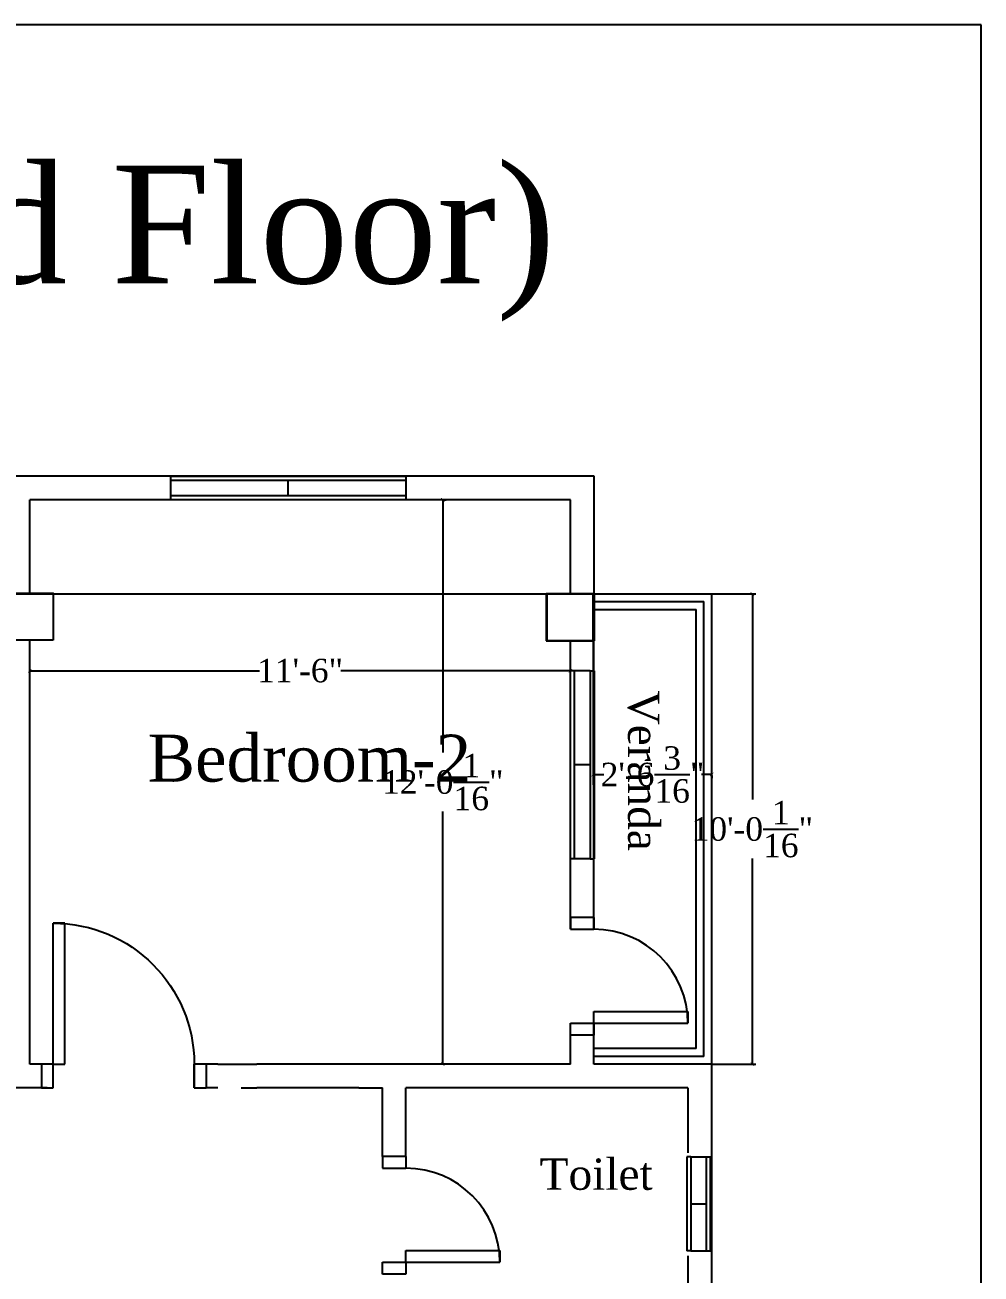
# Model space of a CAD drawing. Header units: inches. Extents: x -6149 to 7056, y -3395 to 4642.
# Drawn here: x 681.7 to 925.7, y 4323.7 to 4642.5 of the extents above; entities that cross this region are included whole.
import ezdxf

# ---------------------------------------------------------------- set-up
doc = ezdxf.new("R2010")
doc.units = ezdxf.units.IN
doc.header["$MEASUREMENT"] = 0
for name, color, linetype in [('Boundary', 18, 'Continuous'), ('Dimension', 8, 'Continuous'), ('GF_DOOR', 20, 'Continuous'), ('GF_Text', 253, 'Continuous'), ('GF_WIND', 20, 'Continuous'), ('Legends (Fixture Fittings)', 252, 'Continuous'), ('PILLAR', 152, 'Continuous'), ('Veranda', 140, 'Continuous')]:
    doc.layers.add(name, color=color, linetype=linetype)
doc.styles.get("Standard").update_dxf_attribs({"font": 'times.ttf', "height": 6})
doc.dimstyles.get("Standard").update_dxf_attribs({"dimscale": 5, "dimtxt": 0.18, "dimasz": 0.18, "dimexe": 0.18, "dimexo": 0.0625, "dimgap": 0.09, "dimtad": 0, "dimtih": 1, "dimtoh": 1, "dimdec": 4, "dimzin": 0, "dimdsep": 46, "dimlunit": 4, "dimtxsty": 'Standard', "dimblk": 'ARCHTICK', "dimcen": 0.09, "dimadec": 0, "dimazin": 0, "dimtfac": 1, "dimtdec": 4, "dimtofl": 0, "dimtmove": 0, "dimatfit": 3, "dimfxl": 1, "dimtolj": 1, "dimtzin": 0, "dimarcsym": 0})

# ---------------------------------------------------------------- blocks, each defined once
blk = doc.blocks.new('GF_DOOR_6')
at = {"layer": 'GF_DOOR'}
for p, q in [((-1358.5, 2842.5), (-1358.5, 2848.5)), ((-1358.5, 2848.5), (-1355.5, 2848.5)), ((-1355.5, 2848.5), (-1355.5, 2842.5)), ((-1319.5, 2848.5), (-1319.5, 2842.5)), ((-1319.5, 2842.5), (-1319.5, 2848.5)), ((-1319.5, 2848.5), (-1316.5, 2848.5)), ((-1316.5, 2842.5), (-1316.5, 2848.5)), ((-1355.5, 2842.5), (-1358.5, 2842.5)), ((-1355.5, 2842.5), (-1355.5, 2806.5)), ((-1355.5, 2842.5), (-1352.5, 2842.5)), ((-1352.5, 2842.5), (-1352.5, 2806.5)), ((-1316.5, 2842.5), (-1319.5, 2842.5)), ((-1352.5, 2806.5), (-1355.5, 2806.5))]:
    blk.add_line(p, q, dxfattribs=at)
blk.add_arc((-1355.5, 2842.5), 36, 270, 0, dxfattribs=at)
blk = doc.blocks.new('door_kit_toi')
at = {"layer": 'GF_DOOR'}
for p, q in [((-1236, 2648.5), (-1236, 2672.5)), ((-1236, 2672.5), (-1233, 2672.5)), ((-1233, 2648.5), (-1233, 2672.5)), ((-1260, 2648.5), (-1260, 2642.5)), ((-1260, 2648.5), (-1257, 2648.5)), ((-1257, 2642.5), (-1257, 2648.5)), ((-1233, 2648.5), (-1236, 2648.5)), ((-1233, 2642.5), (-1233, 2648.5)), ((-1233, 2648.5), (-1230, 2648.5)), ((-1230, 2648.5), (-1230, 2642.5)), ((-1260, 2642.5), (-1257, 2642.5)), ((-1230, 2642.5), (-1233, 2642.5))]:
    blk.add_line(p, q, dxfattribs=at)
blk.add_arc((-1233, 2648.5), 24, 90, 180, dxfattribs=at)
blk = doc.blocks.new('kitchen_window')
at = {"layer": 'GF_WIND'}
for p, q in [((-2091, 2588), (-2091, 2636)), ((-2090, 2636), (-2091, 2636)), ((-2090, 2588), (-2090, 2636)), ((-2086, 2636), (-2090, 2636)), ((-2086, 2636), (-2086, 2588)), ((-2086, 2636), (-2085, 2636)), ((-2085, 2636), (-2085, 2588)), ((-2086, 2612), (-2090, 2612)), ((-2090, 2588), (-2091, 2588)), ((-2086, 2588), (-2090, 2588)), ((-2086, 2588), (-2085, 2588))]:
    blk.add_line(p, q, dxfattribs=at)
blk = doc.blocks.new('GF_DOOR6')
at = {"layer": 'GF_WIND'}
for p, q in [((-2086.3, 2670.47), (-2026.3, 2670.47)), ((-2086.3, 2664.47), (-2086.3, 2670.47)), ((-2086.3, 2669.47), (-2026.3, 2669.47)), ((-2056.3, 2669.47), (-2056.3, 2665.47)), ((-2026.3, 2670.47), (-2026.3, 2664.47)), ((-2026.3, 2665.47), (-2086.3, 2665.47)), ((-2026.3, 2664.47), (-2086.3, 2664.47))]:
    blk.add_line(p, q, dxfattribs=at)
blk = doc.blocks.new('_ArchTick')
at = {"color": 0, "linetype": 'ByBlock', "const_width": 0.15}
blk.add_lwpolyline([(-0.5, -0.5), (0.5, 0.5)], dxfattribs=at)
blk = doc.blocks.new('*D112')
at = {"layer": 'Dimension', "color": 0, "lineweight": -2}
for p, q in [((682.9, 4470.98), (682.9, 4478.56)), ((682.9, 4477.66), (741.55, 4477.66)), ((820.92, 4477.66), (762.27, 4477.66)), ((820.92, 4477.97), (820.92, 4478.56))]:
    blk.add_line(p, q, dxfattribs=at)
at = {"layer": 'Dimension', "color": 0, "lineweight": -2, "xscale": 0.8999999999999999, "yscale": 0.8999999999999999, "zscale": 0.8999999999999999, "rotation": 180}
blk.add_blockref('_ArchTick', (682.9, 4477.66), dxfattribs=at)
at = {"layer": 'Dimension', "color": 0, "lineweight": -2, "xscale": 0.8999999999999999, "yscale": 0.8999999999999999, "zscale": 0.8999999999999999}
blk.add_blockref('_ArchTick', (820.92, 4477.66), dxfattribs=at)
at = {"layer": 'Dimension', "color": 0, "insert": (751.91, 4477.66), "char_height": 6, "attachment_point": 5}
blk.add_mtext('\\A1;11\'-6"', dxfattribs=at)
blk = doc.blocks.new('*D113')
at = {"layer": 'Dimension', "color": 0, "lineweight": -2}
for p, q in [((788.33, 4521.29), (788.33, 4456.79)), ((788.65, 4521.29), (789.23, 4521.29)), ((788.33, 4377.21), (788.33, 4441.71)), ((788.02, 4377.21), (787.43, 4377.21))]:
    blk.add_line(p, q, dxfattribs=at)
at = {"layer": 'Dimension', "color": 0, "lineweight": -2, "xscale": 0.8999999999999999, "yscale": 0.8999999999999999, "zscale": 0.8999999999999999}
for p, rotation in [((788.33, 4521.29), 90), ((788.33, 4377.21), 270)]:
    blk.add_blockref('_ArchTick', p, dxfattribs=dict(at, rotation=rotation))
at = {"layer": 'Dimension', "color": 0, "insert": (788.33, 4449.25), "char_height": 6, "attachment_point": 5}
blk.add_mtext('\\A1;12\'-0{\\H1.000000x;\\S1/16;}"', dxfattribs=at)
blk = doc.blocks.new('*D114')
at = {"layer": 'Dimension', "color": 0, "lineweight": -2}
for p, q in [((857.27, 4497.29), (868.23, 4497.29)), ((867.33, 4497.29), (867.33, 4444.79)), ((867.33, 4377.2), (867.33, 4429.71)), ((857.28, 4377.2), (868.23, 4377.2))]:
    blk.add_line(p, q, dxfattribs=at)
at = {"layer": 'Dimension', "color": 0, "lineweight": -2, "xscale": 0.8999999999999999, "yscale": 0.8999999999999999, "zscale": 0.8999999999999999}
for p, rotation in [((867.33, 4497.29), 90), ((867.33, 4377.2), 270)]:
    blk.add_blockref('_ArchTick', p, dxfattribs=dict(at, rotation=rotation))
at = {"layer": 'Dimension', "color": 0, "insert": (867.33, 4437.25), "char_height": 6, "attachment_point": 5}
blk.add_mtext('\\A1;10\'-0{\\H1.000000x;\\S1/16;}"', dxfattribs=at)
blk = doc.blocks.new('*D115')
at = {"layer": 'Dimension', "color": 0, "lineweight": -2}
for p, q in [((826.75, 4451.49), (826.75, 4452.07)), ((826.75, 4451.17), (829.39, 4451.17)), ((856.96, 4451.17), (854.33, 4451.17)), ((856.96, 4450.89), (856.96, 4450.27))]:
    blk.add_line(p, q, dxfattribs=at)
at = {"layer": 'Dimension', "color": 0, "lineweight": -2, "xscale": 0.8999999999999999, "yscale": 0.8999999999999999, "zscale": 0.8999999999999999, "rotation": 180}
blk.add_blockref('_ArchTick', (826.75, 4451.17), dxfattribs=at)
at = {"layer": 'Dimension', "color": 0, "lineweight": -2, "xscale": 0.8999999999999999, "yscale": 0.8999999999999999, "zscale": 0.8999999999999999}
blk.add_blockref('_ArchTick', (856.96, 4451.17), dxfattribs=at)
at = {"layer": 'Dimension', "color": 0, "insert": (841.86, 4451.17), "char_height": 6, "attachment_point": 5}
blk.add_mtext('\\A1;2\'-6{\\H1.000000x;\\S3/16;}"', dxfattribs=at)
blk = doc.blocks.new('Toilet_window')
at = {"layer": 'GF_WIND'}
for p, q in [((-2114.5, 2652), (-2114.5, 2676)), ((-2113.5, 2676), (-2114.5, 2676)), ((-2113.5, 2652), (-2113.5, 2676)), ((-2109.5, 2676), (-2113.5, 2676)), ((-2109.5, 2676), (-2109.5, 2652)), ((-2109.5, 2676), (-2108.5, 2676)), ((-2108.5, 2676), (-2108.5, 2652)), ((-2109.5, 2664), (-2113.5, 2664)), ((-2113.5, 2652), (-2114.5, 2652)), ((-2109.5, 2652), (-2113.5, 2652)), ((-2109.5, 2652), (-2108.5, 2652))]:
    blk.add_line(p, q, dxfattribs=at)

msp = doc.modelspace()

# ---------------------------------------------------------------- linework, layer by layer
for p, q in [((826.94323, 4527.29364), (562.89914, 4527.29364)), ((826.94323, 4497.29364), (826.94323, 4527.29364)), ((820.94323, 4521.29364), (682.89914, 4521.29364)), ((682.89914, 4497.29364), (682.89914, 4521.29364)), ((820.94323, 4520.65599), (820.94323, 4521.29364)), ((820.94323, 4497.29364), (820.94323, 4520.65599)), ((814.71732, 4497.12796), (814.89914, 4497.12796)), ((826.94323, 4497.29364), (856.96115, 4497.29364)), ((856.96115, 4377.26657), (856.96115, 4497.29364)), ((814.71732, 4491.12796), (814.89914, 4491.12796)), ((682.89914, 4377.20707), (682.89914, 4485.46049)), ((820.93011, 4460.13396), (820.94323, 4485.29364)), ((826.71732, 4485.29272), (826.79443, 4411.65599)), ((826.89914, 4411.65599), (826.89914, 4485.29364)), ((820.93011, 4453.1364), (820.93011, 4460.13396)), ((820.91319, 4411.65599), (820.93011, 4453.1364)), ((826.89914, 4377.20462), (826.89914, 4390.65599)), ((820.89914, 4377.20707), (820.90341, 4387.65599)), ((856.96393, 4381.20462), (856.96115, 4381.20462)), ((856.96393, 4379.20462), (856.96115, 4379.20462)), ((856.96393, 4377.20462), (856.96115, 4377.65599)), ((687.39914, 4377.20707), (682.89914, 4377.20707)), ((727.89914, 4377.20707), (726.39914, 4377.20707)), ((727.89914, 4377.20707), (727.89914, 4371.20707)), ((730.89914, 4377.20707), (727.89914, 4377.20707)), ((730.89914, 4377.20707), (740.89914, 4377.20707)), ((766.89914, 4377.20707), (740.89914, 4377.20707)), ((753.51858, 4377.23852), (743.51858, 4377.23852)), ((772.89914, 4377.20707), (766.89914, 4377.20707)), ((820.89914, 4377.20707), (772.89914, 4377.20707)), ((856.96393, 4377.20462), (826.89914, 4377.20462)), ((856.96393, 4377.20462), (826.89914, 4377.20462)), ((856.96393, 4377.20462), (826.89914, 4377.20462)), ((856.89914, 4377.20462), (856.89914, 4311.65599)), ((687.39914, 4371.20707), (676.89914, 4371.20707)), ((729.39914, 4371.20707), (727.89914, 4371.20707)), ((730.89914, 4371.20707), (729.39914, 4371.20707)), ((736.89914, 4371.20462), (740.89914, 4371.20707)), ((766.89914, 4371.20707), (740.89914, 4371.20707)), ((766.89914, 4371.20707), (772.89914, 4371.20707)), ((772.89914, 4353.65599), (772.89914, 4371.20462)), ((850.89914, 4371.20462), (778.89914, 4371.20462)), ((778.89914, 4353.65599), (778.89914, 4371.20462)), ((850.89914, 4371.20462), (850.89914, 4354.56547)), ((850.89914, 4328.29514), (850.89914, 4311.65599))]:
    msp.add_line(p, q)
at = {"layer": 'Boundary'}
for p, q in [((925.69122, 4642.49114), (232.15078, 4642.49114)), ((925.69122, 4047.59675), (925.69122, 4642.49114))]:
    msp.add_line(p, q, dxfattribs=at)
at = {"layer": 'Dimension'}
msp.add_line((248.9795, 4497.29364), (862.75401, 4497.29364), dxfattribs=at)
at = {"layer": 'PILLAR'}
for points in [[(688.89914, 4485.46049), (676.89914, 4485.46049), (676.89914, 4497.46049), (688.89914, 4497.46049)], [(814.71732, 4485.29272), (826.71732, 4485.29272), (826.71732, 4497.29272), (814.71732, 4497.29272)], [(826.94323, 4485.29364), (814.94323, 4485.29364), (814.94323, 4497.29364), (826.94323, 4497.29364)]]:
    msp.add_lwpolyline(points, close=True, dxfattribs=at)
at = {"layer": 'Veranda'}
for p, q in [((826.94323, 4495.29364), (854.96115, 4495.29364)), ((826.94323, 4493.29364), (852.96115, 4493.29364)), ((852.96115, 4485.35558), (852.96115, 4493.29364)), ((854.96115, 4485.35558), (854.96115, 4495.29364)), ((852.96115, 4381.20462), (852.96115, 4485.35558)), ((854.96115, 4379.20462), (854.96115, 4485.35558)), ((852.96115, 4381.20462), (826.89914, 4381.20462)), ((854.96115, 4379.20462), (826.89914, 4379.20462))]:
    msp.add_line(p, q, dxfattribs=at)

# ---------------------------------------------------------------- block references
at = {"layer": 'GF_DOOR', "xscale": -1, "rotation": 180}
msp.add_blockref('GF_DOOR_6', (2044.39914, 7219.70707), dxfattribs=at)
at = {"layer": 'GF_DOOR'}
for p, rotation in [((-1821.60086, 3154.65599), 270), ((-1869.60078, 3093.65584), 270.0000033380496)]:
    msp.add_blockref('door_kit_toi', p, dxfattribs=dict(at, rotation=rotation))
at = {"layer": 'GF_WIND', "rotation": 180}
msp.add_blockref('GF_DOOR6', (-1307.40325, 7191.76098), dxfattribs=at)
at = {"layer": 'GF_WIND'}
msp.add_blockref('kitchen_window', (2911.92053, 1841.65619), dxfattribs=at)
at = {"layer": 'GF_WIND', "xscale": -1}
msp.add_blockref('Toilet_window', (-1257.85364, 1677.55765), dxfattribs=at)

# ---------------------------------------------------------------- texts
at = {"layer": 'GF_Text', "insert": (843.60927, 4472.59913), "char_height": 8, "width": 64.5, "attachment_point": 1, "rotation": 270}
msp.add_mtext('Veranda', dxfattribs=at)
at = {"layer": 'GF_Text'}
for s, insert, char_height, width, attachment_point in [('Bedroom-2', (713.01218, 4461.34441), 12, 97, 1), ('Toilet', (841.89914, 4353.15599), 8, 52, 3)]:
    msp.add_mtext(s, dxfattribs=dict(at, insert=insert, char_height=char_height, width=width, attachment_point=attachment_point))
at = {"layer": 'Legends (Fixture Fittings)', "insert": (557.79293, 4606.5723), "char_height": 30, "width": 2081.385193, "attachment_point": 2}
msp.add_mtext('FLOOR PLAN(Third Floor) ', dxfattribs=at)

# ---------------------------------------------------------------- dimensions: what is measured, and where the dimension line sits
at = {"layer": 'Dimension'}
for base, p1, p2, picture, middle in [((788.33437, 4377.20707), (788.33437, 4521.29364), (788.33437, 4377.20707), '*D113', (788.33437, 4449.25035)), ((867.33437, 4377.20462), (856.96115, 4497.29364), (856.96393, 4377.20462), '*D114', (867.33437, 4437.24913))]:
    dim = msp.add_linear_dim(base=base, p1=p1, p2=p2, angle=90, dimstyle='Standard', dxfattribs=at)
    dim.commit()
    dim.dimension.update_dxf_attribs({"geometry": picture, "text_midpoint": middle})
for base, p1, p2, picture, middle in [((820.92054, 4477.65619), (682.89914, 4470.66853), (820.92054, 4477.65619), '*D112', (751.90984, 4477.65619)), ((826.75305, 4451.173), (856.96115, 4451.20463), (826.75305, 4451.173), '*D115', (841.8571, 4451.173))]:
    dim = msp.add_linear_dim(base=base, p1=p1, p2=p2, dimstyle='Standard', dxfattribs=at)
    dim.commit()
    dim.dimension.update_dxf_attribs({"geometry": picture, "text_midpoint": middle})

doc.saveas('drawing.dxf')
